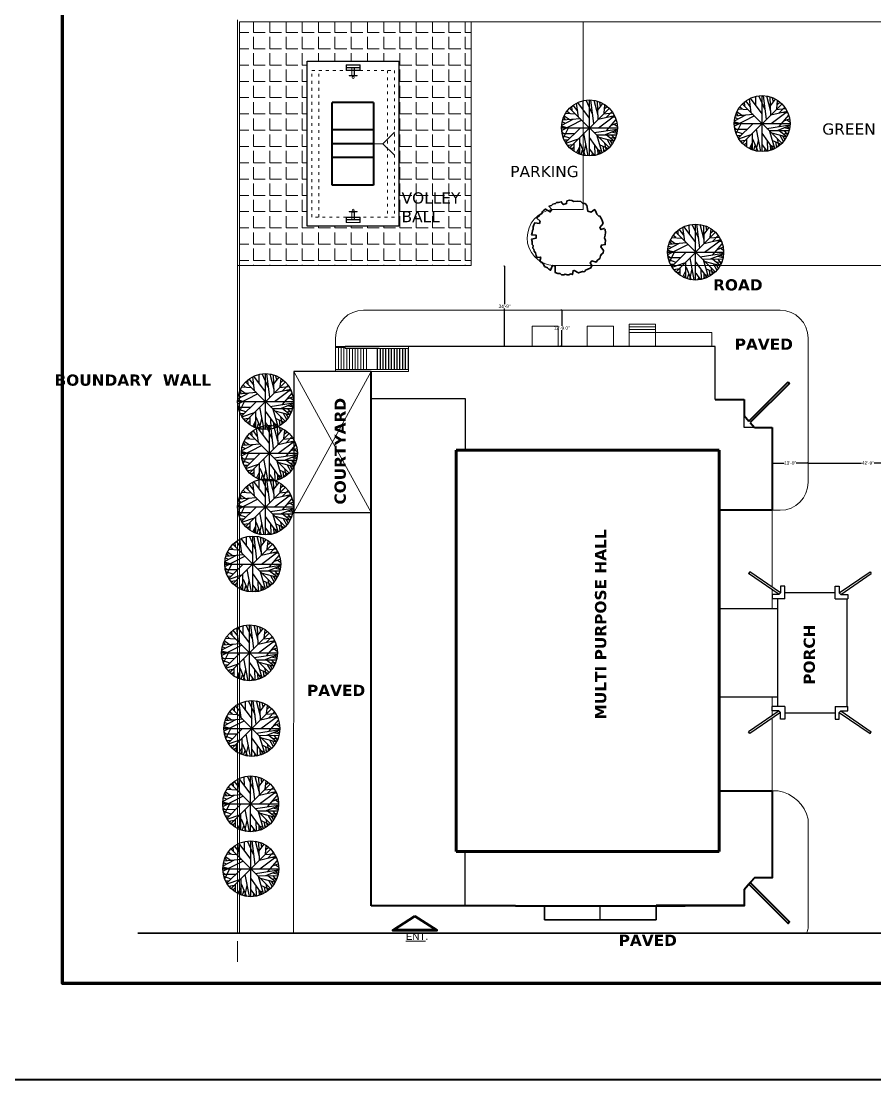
# Model space of a CAD drawing. Header units: feet. Extents: x 15113 to 123217, y -97269 to -8247.
# Drawn here: x 44106 to 47768, y -34844 to -30304 of the extents above; entities that cross this region are included whole.
import ezdxf

# ---------------------------------------------------------------- set-up
doc = ezdxf.new("R2010")
doc.units = ezdxf.units.FT
doc.header["$LTSCALE"] = 50.2
doc.header["$MEASUREMENT"] = 0
doc.header["$PDMODE"] = 3
for name, pattern in [('1', [0]), ('ACAD_ISO03W100', [30, 12, -18]), ('DASHED', [0.75, 0.5, -0.25]), ('DASHED2', [0.375, 0.25, -0.125])]:
    doc.linetypes.add(name, pattern=pattern)
doc.layers.get('0').update_dxf_attribs({"lineweight": 35})
doc.layers.add('A-green', color=7, linetype='Continuous', true_color=0x00eb00)
for name, color, linetype, lineweight in [('column', 6, 'Continuous', 40), ('dimension', 7, 'Continuous', 9), ('drg seal', 250, 'Continuous', 120), ('outline', 250, 'Continuous', 60), ('WALL', 1, '1', 30), ('www.cadblocksfree.com', 7, 'Continuous', 9)]:
    doc.layers.add(name, color=color, linetype=linetype, lineweight=lineweight)
doc.layers.add('glazing', color=7, linetype='Continuous')
doc.layers.add('projection', color=7, linetype='DASHED2')
doc.styles.get("Standard").update_dxf_attribs({"font": 'arial.ttf'})
doc.dimstyles.get("Standard").update_dxf_attribs({"dimscale": 20, "dimtxt": 0.18, "dimasz": 0.18, "dimexe": 0.18, "dimexo": 0.0625, "dimgap": 0.09, "dimtad": 0, "dimtih": 1, "dimtoh": 1, "dimdec": 1, "dimzin": 0, "dimdsep": 46, "dimlunit": 3, "dimtxsty": 'Standard', "dimblk": 'ARCHTICK', "dimcen": 0.09, "dimadec": 0, "dimazin": 0, "dimtfac": 1, "dimtdec": 1, "dimtofl": 0, "dimtmove": 0, "dimatfit": 3, "dimfxl": 0.5, "dimfxlon": 1, "dimtolj": 1, "dimtzin": 0, "dimarcsym": 0})

# ---------------------------------------------------------------- blocks, each defined once
blk = doc.blocks.new('Tree - deciduous plan')
for p, q in [((-37.0107, 47.0408), (-35.25, 35.5298)), ((-32.6092, 50.4264), (-23.2782, 23.5674)), ((-31.2008, 51.1035), (-0.2149, 20.1818)), ((-26.4472, 46.5894), (-26.2712, 53.8116)), ((-22.0458, 42.0753), (-16.5881, 57.6486)), ((-21.1656, 55.8436), (-0.0388, 45.0094)), ((-12.5388, 54.9406), (-7.9613, 59.4546)), ((-12.3627, 32.1443), (-12.5388, 58.7776)), ((-5.3205, 59.6806), (16.5105, 16.7963)), ((2.426, 54.9406), (-1.4472, 59.9056)), ((0, 59.9996), (0, -60)), ((0.4894, 48.6208), (3.6584, 59.6806)), ((18.2711, 35.5298), (5.419, 59.6806)), ((9.8203, 51.5549), (12.8133, 58.5516)), ((19.6795, 19.5047), (16.3344, 57.6486)), ((17.0387, 51.1035), (23.2006, 55.1666)), ((17.7429, 43.6552), (25.4894, 54.2636)), ((31.6513, 50.8778), (30.2429, 30.5643)), ((31.1232, 42.5267), (35.8767, 48.1693)), ((-54.7923, 24.4702), (-47.75, 21.0847)), ((-53.2078, 27.4044), (-40.1797, 20.859)), ((-49.8627, 32.8214), (-32.7853, 32.8214)), ((-45.8134, 38.2383), (-40.5318, 33.0471)), ((-43.8768, 36.4326), (-44.405, 40.2696)), ((42, 42), (-42, -42)), ((42, -42), (-42, 42)), ((-40.1797, 44.558), (-36.4825, 43.2038)), ((54.3626, 25.3731), (20.9119, 0.3198)), ((23.3767, 23.3417), (53.3063, 27.4044)), ((36.2288, 25.1474), (48.9049, 35.0784)), ((37.1091, 37.1098), (46.6161, 37.5612)), ((-59.7219, 2.8025), (-12.0106, 12.0565)), ((-32.2571, 20.6333), (-59.1937, 9.348)), ((-58.6656, 12.7336), (-35.9543, 7.5424)), ((-57.081, 17.9248), (-47.0458, 14.7649)), ((-56.0247, 20.859), (-20.8134, 20.859)), ((-54.6162, -24.7335), (-20.2853, 0.0941)), ((29.3626, -6.6771), (59.4682, 7.091)), ((38.5175, 13.4107), (58.2359, 13.6364)), ((-60, 0), (60, 0)), ((-59.7219, -4.8714), (-54.2641, -6.6771)), ((-45.2853, -0.1316), (-59.0177, -10.0627)), ((-58.4895, -12.3197), (-36.4825, -11.6426)), ((-57.081, -18.4138), (-45.2853, -17.9624)), ((-52.6797, -18.188), (-55.4966, -22.0251)), ((-53.2078, -27.442), (-16.7641, -16.6081)), ((-47.2219, -19.3166), (-50.2148, -26.3135)), ((-35.9543, -22.4765), (-44.0529, -40.5329)), ((-19.9331, -20.2194), (-28.5599, -52.721)), ((-14.8275, -15.0282), (-14.6515, -57.6865)), ((-10.074, -10.0627), (-2.5036, -59.7178)), ((-0.0388, -19.0909), (25.8415, -53.8495)), ((9.2922, -9.1598), (59.6443, -2.8401)), ((18.6232, -18.6394), (26.7218, -53.3981)), ((18.7992, -18.6394), (57.3556, -17.2853)), ((26.3697, -18.4138), (58.9401, -9.8369)), ((38.1654, -18.188), (52.426, -29.0219)), ((45.9119, -24.0564), (55.595, -22.2508)), ((-38.9472, -29.0219), (-51.4472, -30.6018)), ((-46.5177, -30.1504), (-49.5106, -33.536)), ((-32.4331, -32.4075), (-48.1021, -35.5674)), ((-43.7008, -34.6645), (-46.6937, -37.373)), ((-24.6867, -37.8244), (-38.7712, -45.7241)), ((-26.2712, -43.9185), (-34.7219, -48.6583)), ((-14.6515, -36.2445), (-27.6797, -52.9467)), ((-14.6515, -32.1818), (-3.912, -59.4922)), ((-6.2008, -36.2445), (17.919, -57.0094)), ((22.8485, -36.4702), (35.3485, -48.4326)), ((24.7852, -44.8213), (23.0246, -54.978)), ((30.419, -30.1504), (32.3556, -50.0125)), ((31.4753, -31.279), (49.6091, -33.3103)), ((41.5105, -32.6332), (46.088, -38.0501)), ((-14.6515, -47.3041), (-25.0388, -54.3009)), ((-21.5177, -45.4984), (-19.9331, -56.1065)), ((-8.4895, -47.5298), (-11.4825, -58.5893)), ((-6.3768, -52.721), (-9.3698, -58.815)), ((8.4119, -53.1724), (3.8344, -59.4922)), ((5.9471, -46.6269), (10.5246, -58.5893))]:
    blk.add_line(p, q)
blk.add_circle((0, 0), 60)
blk = doc.blocks.new('_ArchTick')
at = {"color": 0, "linetype": 'ByBlock', "const_width": 0.15}
blk.add_lwpolyline([(-0.5, -0.5), (0.5, 0.5)], dxfattribs=at)
blk = doc.blocks.new('*D373')
at = {"layer": 'Defpoints', "color": 0, "transparency": 16777216}
for p in [(46425, -31543.1), (46468.4, -31543.1), (46468.4, -31696.1)]:
    blk.add_point(p, dxfattribs=at)
at = {"layer": 'WALL', "color": 0, "lineweight": -2, "transparency": 16777216}
for p, q in [((46425, -31543.1), (46421.4, -31543.1)), ((46425, -31543.1), (46425, -31610.4)), ((46425, -31696.1), (46425, -31628.7)), ((46425, -31696.1), (46421.4, -31696.1))]:
    blk.add_line(p, q, dxfattribs=at)
at = {"layer": 'WALL', "color": 0, "lineweight": -2, "transparency": 16777216, "xscale": 3.6, "yscale": 3.6, "zscale": 3.6}
for p, rotation in [((46425, -31543.1), 90), ((46425, -31696.1), 270)]:
    blk.add_blockref('_ArchTick', p, dxfattribs=dict(at, rotation=rotation))
at = {"layer": 'WALL', "color": 0, "lineweight": 25, "transparency": 16777216, "insert": (46425, -31619.6), "char_height": 3.6, "attachment_point": 5}
blk.add_mtext('\\A1;{\\fArial|b0|i0|c0|p34;\\H4x;12\'-9.0"}', dxfattribs=at)
blk = doc.blocks.new('*D374')
at = {"layer": 'Defpoints', "color": 0, "transparency": 16777216}
for p in [(46179.5, -31354.5), (46396.9, -31354.5), (46297.9, -31698.4)]:
    blk.add_point(p, dxfattribs=at)
at = {"layer": 'WALL', "color": 0, "lineweight": -2, "transparency": 16777216}
for p, q in [((46179.5, -31354.5), (46175.9, -31354.5)), ((46179.5, -31354.5), (46179.5, -31517.3)), ((46179.5, -31698.4), (46179.5, -31535.6)), ((46179.5, -31698.4), (46175.9, -31698.4))]:
    blk.add_line(p, q, dxfattribs=at)
at = {"layer": 'WALL', "color": 0, "lineweight": -2, "transparency": 16777216, "xscale": 3.6, "yscale": 3.6, "zscale": 3.6}
for p, rotation in [((46179.5, -31354.5), 90), ((46179.5, -31698.4), 270)]:
    blk.add_blockref('_ArchTick', p, dxfattribs=dict(at, rotation=rotation))
at = {"layer": 'WALL', "color": 0, "lineweight": 25, "transparency": 16777216, "insert": (46179.5, -31526.5), "char_height": 3.6, "attachment_point": 5}
blk.add_mtext('\\A1;{\\fArial|b0|i0|c0|p34;\\H4x;34\'-9"}', dxfattribs=at)
blk = doc.blocks.new('*D375')
at = {"layer": 'Defpoints', "color": 0, "transparency": 16777216}
for p in [(47326.7, -32198.6), (47481.9, -32198.6), (47481.9, -32198.6)]:
    blk.add_point(p, dxfattribs=at)
at = {"layer": 'WALL', "color": 0, "lineweight": -2, "transparency": 16777216}
for p, q in [((47326.7, -32198.6), (47326.7, -32195)), ((47326.7, -32198.6), (47378.4, -32198.6)), ((47481.9, -32198.6), (47430.2, -32198.6)), ((47481.9, -32198.6), (47481.9, -32195))]:
    blk.add_line(p, q, dxfattribs=at)
at = {"layer": 'WALL', "color": 0, "lineweight": -2, "transparency": 16777216, "xscale": 3.6, "yscale": 3.6, "zscale": 3.6, "rotation": 180}
blk.add_blockref('_ArchTick', (47326.7, -32198.6), dxfattribs=at)
at = {"layer": 'WALL', "color": 0, "lineweight": -2, "transparency": 16777216, "xscale": 3.6, "yscale": 3.6, "zscale": 3.6}
blk.add_blockref('_ArchTick', (47481.9, -32198.6), dxfattribs=at)
at = {"layer": 'WALL', "color": 0, "lineweight": 25, "transparency": 16777216, "insert": (47404.3, -32198.6), "char_height": 3.6, "attachment_point": 5}
blk.add_mtext('\\A1;{\\fArial|b0|i0|c0|p34;\\H4x;13\'-0"}', dxfattribs=at)
blk = doc.blocks.new('*D376')
at = {"layer": 'Defpoints', "color": 0, "transparency": 16777216}
for p in [(47481.9, -32198.6), (47993.8, -32198.6), (47993.8, -32198.6)]:
    blk.add_point(p, dxfattribs=at)
at = {"layer": 'WALL', "color": 0, "lineweight": -2, "transparency": 16777216}
for p, q in [((47481.9, -32198.6), (47481.9, -32195)), ((47481.9, -32198.6), (47711.1, -32198.6)), ((47993.8, -32198.6), (47764.7, -32198.6)), ((47993.8, -32198.6), (47993.8, -32202.2))]:
    blk.add_line(p, q, dxfattribs=at)
at = {"layer": 'WALL', "color": 0, "lineweight": -2, "transparency": 16777216, "xscale": 3.6, "yscale": 3.6, "zscale": 3.6, "rotation": 180}
blk.add_blockref('_ArchTick', (47481.9, -32198.6), dxfattribs=at)
at = {"layer": 'WALL', "color": 0, "lineweight": -2, "transparency": 16777216, "xscale": 3.6, "yscale": 3.6, "zscale": 3.6}
blk.add_blockref('_ArchTick', (47993.8, -32198.6), dxfattribs=at)
at = {"layer": 'WALL', "color": 0, "lineweight": 25, "transparency": 16777216, "insert": (47737.9, -32198.6), "char_height": 3.6, "attachment_point": 5}
blk.add_mtext('\\A1;{\\fArial|b0|i0|c0|p34;\\H4x;42\'-9"}', dxfattribs=at)

msp = doc.modelspace()

# ---------------------------------------------------------------- hatches: boundary and pattern name
at = {"layer": 'dimension', "true_color": 0x000000}
h = msp.add_hatch(dxfattribs=at)
h.set_pattern_fill('ANGLE', color=18, scale=10, style=0)
h.set_pattern_definition([(0, (-7386518.54, -618209.696), (0, 69.85), [50.8, -19.05]), (90, (-7386518.54, -618209.696), (-69.85, 4e-15), [50.8, -19.05])])
h.paths.add_polyline_path([(45043.01999, -30307.07782), (46036.35332, -30307.07782), (46036.35332, -31351.07782), (45043.01999, -31351.07782)])
h.paths.add_polyline_path([(45333.38145, -30475.27176), (45726.71479, -30475.27176), (45726.71479, -31183.27176), (45333.38145, -31183.27176)], flags=16)

# ---------------------------------------------------------------- linework, layer by layer
msp.add_line((44606.88853, -34214.97987), (50812.45642, -34214.97987))
at = {"color": 3}
msp.add_lwpolyline([(46446.2625, -31074.59792), (46445.49183, -31086.16577), (46431.61965, -31090.02171), (46422.37154, -31077.68268), (46416.9768, -31079.22506), (46410.04072, -31081.53863), (46402.33395, -31081.53863), (46398.48057, -31086.16577), (46386.92043, -31087.70815), (46381.52569, -31093.87766), (46369.96555, -31096.96242), (46382.29637, -31111.61502), (46375.36028, -31121.64048), (46354.55202, -31109.30145), (46347.61594, -31114.69977), (46342.2212, -31120.0981), (46339.1385, -31128.58118), (46331.43173, -31134.7507), (46324.49565, -31141.6914), (46317.55956, -31147.86092), (46332.20241, -31160.97114), (46329.11971, -31170.9966), (46309.08212, -31168.68303), (46304.45806, -31177.16611), (46302.14603, -31184.87801), (46302.14603, -31194.90347), (46299.06333, -31201.07298), (46297.52198, -31211.09844), (46295.20995, -31220.35272), (46315.24753, -31221.8951), (46315.24753, -31233.46294), (46295.20995, -31238.09007), (46297.52198, -31248.11553), (46297.52198, -31255.05624), (46298.29265, -31261.22575), (46302.14603, -31265.0817), (46300.60468, -31276.64954), (46304.45806, -31282.04787), (46305.99942, -31289.75976), (46312.9355, -31297.47165), (46314.47686, -31309.03949), (46318.33024, -31316.75139), (46332.20241, -31315.20901), (46335.28512, -31317.52258), (46330.66106, -31332.94636), (46336.05579, -31339.11588), (46341.45053, -31338.34469), (46346.07458, -31345.2854), (46351.46932, -31355.31086), (46363.02946, -31361.48037), (46369.96555, -31366.8787), (46376.90164, -31371.50583), (46385.37907, -31350.68372), (46396.93922, -31354.53967), (46396.93922, -31381.5313), (46407.72869, -31385.38724), (46417.74748, -31385.38724), (46423.91289, -31391.55676), (46433.93168, -31391.55676), (46439.32641, -31388.472), (46448.57453, -31391.55676), (46455.51062, -31390.78557), (46463.98806, -31387.70081), (46470.92414, -31390.01438), (46473.23617, -31373.8194), (46477.86023, -31372.27702), (46497.12714, -31383.07367), (46513.31134, -31376.90416), (46516.39404, -31379.21773), (46523.33013, -31376.90416), (46527.18351, -31370.73464), (46534.1196, -31369.19227), (46550.3038, -31361.48037), (46553.38651, -31351.45491), (46547.2211, -31340.65826), (46553.38651, -31331.40399), (46572.65341, -31336.80231), (46578.81882, -31328.31923), (46588.06694, -31321.37852), (46591.14964, -31309.81068), (46595.7737, -31302.09879), (46601.93911, -31298.24284), (46604.25114, -31286.675), (46592.691, -31271.25121), (46595.00303, -31263.53932), (46611.18723, -31261.99694), (46611.18723, -31255.05624), (46611.9579, -31243.4884), (46608.8752, -31232.69175), (46611.18723, -31221.12391), (46611.9579, -31209.55607), (46610.41655, -31196.44585), (46607.33385, -31192.5899), (46592.691, -31197.21704), (46588.83762, -31187.96276), (46601.93911, -31171.76779), (46599.62708, -31162.51351), (46595.7737, -31150.94567), (46588.83762, -31139.37783), (46581.90153, -31138.60664), (46574.96544, -31130.89475), (46571.11206, -31120.0981), (46565.71733, -31111.61502), (46551.07448, -31122.41167), (46536.43163, -31117.78453), (46532.57825, -31093.87766), (46524.87148, -31086.16577), (46515.62337, -31085.39458), (46506.37525, -31076.91149), (46491.7324, -31075.36911), (46476.31888, -31076.91149), (46467.84144, -31073.05555), (46457.82265, -31070.74198)], close=True, dxfattribs=at)
at = {"layer": 'column'}
msp.add_lwpolyline([(38759.18797, -26246.5787), (53664.93134, -26246.5787), (53664.93134, -34843.71281), (38759.18797, -34843.71281)], close=True, dxfattribs=at)
at = {"layer": 'dimension', "color": 250}
for p, q in [((45034.01999, -31246.07782), (45034.01999, -30298.07782)), ((45043.01999, -31246.07782), (45043.01999, -30307.07782)), ((45333.38145, -31183.27176), (45333.38145, -30475.27176)), ((45333.38145, -30475.27176), (45333.38145, -30785.77176)), ((45034.01999, -31584.3586), (45034.01999, -31246.07782)), ((46036.35332, -31351.07782), (45034.01999, -31351.07782)), ((45034.01999, -33914.68516), (45034.01999, -31584.3586)), ((45043.01999, -33979.34218), (45043.01999, -31575.3586)), ((45495.31069, -31698.39297), (45454.81069, -31698.39297)), ((45454.81069, -31702.89297), (45454.81069, -31698.39297)), ((45495.31069, -31702.89297), (45454.81069, -31702.89297)), ((45466.81069, -31797.39297), (45466.81069, -31702.89297)), ((45478.81069, -31797.39297), (45478.81069, -31702.89297)), ((45490.81069, -31797.39297), (45490.81069, -31702.89297)), ((45495.31069, -31707.39297), (45495.31069, -31698.39297)), ((45766.81069, -31707.39297), (45495.31069, -31707.39297)), ((45502.81069, -31797.39297), (45502.81069, -31707.39297)), ((45514.81069, -31797.39297), (45514.81069, -31707.39297)), ((45526.81069, -31797.39297), (45526.81069, -31707.39297)), ((45538.81069, -31797.39297), (45538.81069, -31707.39297)), ((45550.81069, -31797.39297), (45550.81069, -31707.39297)), ((45562.81069, -31797.39297), (45562.81069, -31707.39297)), ((45574.81069, -31797.39297), (45574.81069, -31707.39297)), ((45586.81069, -31797.39297), (45586.81069, -31707.39297)), ((45745.81069, -31698.39297), (45607.81069, -31698.39297)), ((45766.81069, -31707.39297), (45766.81069, -31698.39297)), ((45766.81069, -31797.39297), (45454.81069, -31797.39297)), ((45454.81069, -31797.39297), (45454.81069, -31806.39297)), ((45607.81069, -31806.39297), (45766.81069, -31806.39297)), ((45766.81069, -31806.39297), (45766.81069, -31797.39297)), ((47326.69082, -33604.11219), (47352.74175, -33604.16008)), ((47481.89948, -34192.71051), (47481.90948, -33725.3506))]:
    msp.add_line(p, q, dxfattribs=at)
at = {"layer": 'dimension'}
for p, q in [((45043.01999, -30307.07782), (49825.96118, -30307.07782)), ((46036.35332, -30307.07782), (46036.35332, -31351.07782)), ((46516.35332, -30307.07782), (46516.35332, -31111.07782)), ((45333.38145, -30475.27176), (45726.71479, -30475.27176)), ((46381.8443, -31111.07782), (46516.35332, -31111.07782)), ((46276.35332, -31232.01131), (46276.35332, -31233.05713)), ((45043.01999, -31246.07782), (45043.01999, -31575.3586)), ((46385.21862, -31351.07782), (48602.09148, -31351.07782)), ((45574.81069, -31543.07782), (47361.90948, -31543.07782)), ((45034.01999, -31592.68516), (45034.04088, -34214.97987)), ((45043.01999, -31601.71952), (45043.0402, -34214.97987)), ((45454.81069, -31698.39297), (45454.81069, -31663.07782)), ((47481.90948, -31698.39297), (47481.90948, -31663.07782)), ((45454.81069, -31698.39297), (45454.81069, -31797.39297)), ((45454.81069, -31758.39297), (45454.81069, -31698.39297)), ((45454.81069, -31797.39297), (45454.81069, -31702.89297)), ((47481.90948, -32281.07782), (47481.90948, -31698.39297)), ((45275.15013, -31806.39297), (45607.81069, -32410.11219)), ((45607.81069, -31806.39297), (45275.15013, -32410.11219)), ((45275.15013, -32410.11219), (45274.83791, -34214.97987)), ((47326.69158, -32401.07782), (47326.69158, -32730.42814)), ((47326.69158, -32401.07782), (47361.90948, -32401.07782)), ((47326.69158, -32741.34537), (47326.69158, -32822.67975)), ((47326.69082, -33282.01465), (47326.69082, -33200.67975)), ((47326.69082, -33604.11219), (47326.69082, -33292.93189)), ((45034.04115, -34337.45736), (45034.04115, -34248.95736))]:
    msp.add_line(p, q, dxfattribs=at)
at = {"layer": 'dimension', "color": 0, "linetype": 'Continuous', "lineweight": 20, "ltscale": 20}
for p, q in [((46297.94791, -31611.39297), (46410.14791, -31611.39297)), ((46297.94791, -31611.39297), (46297.94791, -31698.39297)), ((46410.14791, -31611.39297), (46410.14791, -31698.39297)), ((46534.34791, -31611.39297), (46646.54791, -31611.39297)), ((46534.34791, -31611.39297), (46534.34791, -31698.39297)), ((46646.54791, -31611.39297), (46646.54791, -31698.39297)), ((46714.51069, -31602.39297), (46826.71069, -31602.39297)), ((46714.51069, -31602.39297), (46714.51069, -31698.39297)), ((46714.51069, -31614.39297), (46826.71069, -31614.39297)), ((46714.51069, -31626.39297), (46826.71069, -31626.39297)), ((46714.51069, -31626.39297), (46826.71069, -31626.39297)), ((46714.51069, -31638.39297), (46826.71069, -31638.39297)), ((46826.71069, -31602.39297), (46826.71069, -31698.39297)), ((46826.71069, -31638.39297), (47069.11069, -31638.39297)), ((47069.11069, -31698.39297), (47069.11069, -31638.39297))]:
    msp.add_line(p, q, dxfattribs=at)
at = {"layer": 'dimension', "color": 250}
for points in [[(45043.01999, -30307.07782), (46036.35332, -30307.07782), (46036.35332, -31351.07782), (45043.01999, -31351.07782)], [(45333.38145, -30475.27176), (45726.71479, -30475.27176), (45726.71479, -31183.27176), (45333.38145, -31183.27176)]]:
    msp.add_lwpolyline(points, close=True, dxfattribs=at)
for centre, radius, start, end in [((46401.95462, -31235.07513), 125.61751, 99.21221999, 179.0795232), ((46395.32588, -31232.53422), 118.97371, 180.25182538, 265.12663588)]:
    msp.add_arc(centre, radius, start, end, dxfattribs=at)
at = {"layer": 'dimension'}
for centre, radius, start, end in [((45574.81069, -31663.07782), 120, 90, 180), ((47361.90948, -31663.07782), 120, 0, 90), ((47361.90948, -32281.07782), 120, 270, 0), ((47325.09479, -33763.05714), 161.28432, 13.52026169, 80.12974978), ((47325.08478, -34155.00397), 161.28432, 338.16935499, 346.47973831)]:
    msp.add_arc(centre, radius, start, end, dxfattribs=at)
at = {"layer": 'drg seal', "lineweight": 70}
msp.add_lwpolyline([(52990.55895, -34429.40534), (52990.55895, -26723.49871), (44282.16264, -26723.49871), (44282.16264, -34429.40534), (52989.17169, -34429.40534)], dxfattribs=at)
at = {"layer": 'outline', "color": 250, "lineweight": 40}
for p, q in [((45607.81069, -32410.11219), (45607.81069, -31806.39297)), ((47227.61473, -32018.32508), (47395.5096, -31850.43021)), ((47401.87356, -31856.79417), (47233.58094, -32025.08679)), ((47395.5096, -31850.43021), (47401.87356, -31856.79417)), ((47082.19158, -31925.61219), (47206.69158, -31925.61219)), ((47206.69158, -31925.61219), (47206.69158, -31994.61219)), ((47206.69158, -31994.61219), (47227.61473, -32018.32508)), ((47233.58094, -32025.08679), (47251.69158, -32045.61219)), ((47251.69158, -32045.61219), (47326.69158, -32045.61219)), ((47326.69158, -32045.61219), (47326.69158, -32401.07782)), ((45607.69082, -33613.11219), (45607.81069, -32410.11219)), ((47326.69158, -32401.07782), (47100.19082, -32401.07782)), ((45607.69082, -34097.61219), (45607.69082, -33613.11219)), ((46225.81069, -34097.57782), (45607.69082, -34097.61219)), ((46225.81069, -34097.57782), (46954.81069, -34097.57782))]:
    msp.add_line(p, q, dxfattribs=at)
at = {"layer": 'outline'}
for p, q in [((47100.19082, -32143.07782), (45972.31069, -32143.07782)), ((45972.31069, -32143.07782), (45972.31069, -33865.11219)), ((47100.19082, -33865.11219), (47100.19082, -32143.07782)), ((45972.31069, -33865.11219), (47100.19082, -33865.11219))]:
    msp.add_line(p, q, dxfattribs=at)
at = {"layer": 'outline', "color": 250, "lineweight": 30}
msp.add_line((46590.31069, -34157.57782), (46590.31069, -34097.57782), dxfattribs=at)
at = {"layer": 'outline', "color": 250, "lineweight": 40}
msp.add_lwpolyline([(47100.19082, -33604.11219), (47326.69082, -33604.11219), (47326.69082, -33977.61219), (47251.69082, -33977.61219), (47233.58018, -33998.13758), (47401.8728, -34166.43021), (47395.50884, -34172.79417), (47227.61396, -34004.89929), (47206.69082, -34028.61219), (47206.69082, -34093.11219), (47206.69082, -34097.61219), (46954.81069, -34097.57782)], dxfattribs=at)
at = {"layer": 'outline', "color": 250, "lineweight": 30}
msp.add_lwpolyline([(46350.31069, -34097.57782), (46350.31069, -34157.57782), (46830.31069, -34157.57782), (46830.31069, -34097.57782)], dxfattribs=at)
at = {"layer": 'outline'}
msp.add_lwpolyline([(45794.88321, -34142.12819), (45701.22793, -34202.19641), (45888.49547, -34202.19598), (45794.88321, -34142.12819)], dxfattribs=at)
at = {"layer": 'projection', "linetype": 'DASHED', "lineweight": 25, "ltscale": 20}
for p, q in [((45634.81069, -31797.39297), (45634.81069, -31707.39297)), ((45646.81069, -31797.39297), (45646.81069, -31707.39297)), ((45658.81069, -31797.39297), (45658.81069, -31707.39297)), ((45670.81069, -31797.39297), (45670.81069, -31707.39297)), ((45682.81069, -31797.39297), (45682.81069, -31707.39297)), ((45694.81069, -31797.39297), (45694.81069, -31707.39297)), ((45706.81069, -31797.39297), (45706.81069, -31707.39297)), ((45718.81069, -31797.39297), (45718.81069, -31707.39297)), ((45730.81069, -31797.39297), (45730.81069, -31707.39297)), ((45742.81069, -31797.39297), (45742.81069, -31707.39297)), ((45754.81069, -31797.39297), (45754.81069, -31707.39297)), ((45766.81069, -31797.39297), (45766.81069, -31707.39297)), ((47082.19158, -31925.61219), (47154.19158, -31925.61219))]:
    msp.add_line(p, q, dxfattribs=at)
at = {"layer": 'WALL'}
msp.add_line((45495.31069, -31698.39297), (45642.31069, -31698.39297), dxfattribs=at)
at = {"layer": 'WALL', "color": 250}
for p, q in [((47082.19158, -31698.39297), (45495.31069, -31698.39297)), ((47082.19158, -31925.61219), (47082.19158, -31698.39297)), ((45368.26999, -31806.39297), (45275.15013, -31806.39297)), ((45275.15013, -31806.39297), (45275.15013, -32410.11219)), ((45607.81069, -31806.39297), (45368.26999, -31806.39297)), ((45607.81069, -31921.11219), (46011.19082, -31921.11219)), ((46011.19082, -31921.11219), (46011.19082, -32143.07782)), ((47206.69158, -31925.61219), (47082.19158, -31925.61219)), ((47206.69158, -32045.61219), (47206.69158, -31925.61219)), ((47326.69158, -32045.61219), (47206.69158, -32045.61219)), ((47326.69158, -32401.07782), (47326.69158, -32045.61219)), ((45275.15013, -32410.11219), (45607.81069, -32410.11219)), ((45607.81069, -32410.11219), (45607.81069, -32410.11219)), ((47100.19082, -32401.07782), (47326.69158, -32401.07782)), ((47231.58352, -32665.12604), (47226.25456, -32672.38436)), ((47357.62389, -32762.58379), (47226.25456, -32672.38436)), ((47362.71816, -32755.16433), (47231.58352, -32665.12604)), ((47615.38067, -32755.61921), (47747.17782, -32665.12604)), ((47622.38067, -32762.67975), (47752.50678, -32672.38436)), ((47747.17782, -32665.12604), (47752.50678, -32672.38436)), ((47356.38067, -32762.67975), (47327.38067, -32762.67975)), ((47327.38067, -32762.67975), (47327.38067, -32780.67975)), ((47356.38067, -32762.67975), (47363.38067, -32755.61921)), ((47381.38067, -32753.67975), (47597.38067, -32753.67975)), ((47622.38067, -32762.67975), (47615.38067, -32755.61921)), ((47622.38067, -32762.67975), (47651.38067, -32762.67975)), ((47651.38067, -32762.67975), (47651.38067, -32780.67975)), ((47100.19082, -32822.67975), (47349.88067, -32822.67975)), ((47381.38067, -32780.67975), (47327.38067, -32780.67975)), ((47349.88067, -32780.67975), (47349.88067, -33242.67975)), ((47597.38067, -32780.67975), (47651.38067, -32780.67975)), ((47647.85654, -32780.67975), (47647.85654, -33242.67975)), ((47100.19082, -33200.67975), (47349.88067, -33200.67975)), ((47357.62389, -33260.77572), (47226.25456, -33350.97514)), ((47362.71816, -33268.19518), (47231.58352, -33358.23346)), ((47381.38067, -33242.67975), (47327.38067, -33242.67975)), ((47327.38067, -33260.67975), (47327.38067, -33242.67975)), ((47356.38067, -33260.67975), (47327.38067, -33260.67975)), ((47356.38067, -33260.67975), (47363.38067, -33267.74029)), ((47381.38067, -33269.67975), (47597.38067, -33269.67975)), ((47597.38067, -33242.67975), (47651.38067, -33242.67975)), ((47622.38067, -33260.67975), (47615.38067, -33267.74029)), ((47615.38067, -33267.74029), (47747.17782, -33358.23346)), ((47622.38067, -33260.67975), (47752.50678, -33350.97514)), ((47622.38067, -33260.67975), (47651.38067, -33260.67975)), ((47651.38067, -33260.67975), (47651.38067, -33242.67975)), ((47231.58352, -33358.23346), (47226.25456, -33350.97514)), ((47747.17782, -33358.23346), (47752.50678, -33350.97514)), ((47227.61396, -34004.89929), (47233.58018, -33998.13758))]:
    msp.add_line(p, q, dxfattribs=at)
for points in [[(47381.38067, -32780.67975), (47381.38067, -32726.67975), (47363.38067, -32726.67975), (47363.38067, -32755.61921)], [(47597.38067, -32780.67975), (47597.38067, -32726.67975), (47615.38067, -32726.67975), (47615.38067, -32755.61921)], [(47381.38067, -33242.67975), (47381.38067, -33296.67975), (47363.38067, -33296.67975), (47363.38067, -33267.74029)], [(47597.38067, -33242.67975), (47597.38067, -33296.67975), (47615.38067, -33296.67975), (47615.38067, -33267.74029)], [(46011.19086, -34097.61219), (46011.19082, -33865.11219), (47100.19082, -33865.11219), (47100.19082, -33604.11219), (47326.69082, -33604.11219), (47326.69082, -33977.61219), (47251.69082, -33977.61219), (47206.69082, -34028.61219), (47206.69082, -34095.36219), (46830.31069, -34095.32782), (46830.31069, -34157.57782), (46350.31069, -34157.57782), (46350.31069, -34097.57782), (46011.19082, -34097.61219)]]:
    msp.add_lwpolyline(points, dxfattribs=at)
at = {"layer": 'www.cadblocksfree.com', "lineweight": 30, "ltscale": 0.015}
for p, q in [((45333.38145, -31183.27176), (45333.38145, -30475.27176)), ((45333.38145, -30475.27176), (45726.71479, -30475.27176)), ((45726.71479, -30475.27176), (45726.71479, -31183.27176)), ((45726.71479, -31183.27176), (45333.38145, -31183.27176))]:
    msp.add_line(p, q, dxfattribs=at)
at = {"layer": 'www.cadblocksfree.com', "linetype": 'Continuous', "lineweight": 13, "ltscale": 0.07}
for p, q in [((45559.54812, -30491.00509), (45500.54812, -30491.00509)), ((45500.54812, -30491.00509), (45500.54812, -30514.60509)), ((45501.53145, -30491.98842), (45501.53145, -30502.80509)), ((45558.56479, -30491.98842), (45501.53145, -30491.98842)), ((45501.53145, -30502.80509), (45558.56479, -30502.80509)), ((45501.53145, -30503.73926), (45501.53145, -30513.13009)), ((45501.53145, -30503.73926), (45524.14812, -30503.73926)), ((45524.14812, -30502.80509), (45524.14812, -30537.14846)), ((45525.13145, -30502.80509), (45525.13145, -30536.16513)), ((45525.13145, -30503.73926), (45534.96479, -30503.73926)), ((45534.96479, -30502.80509), (45534.96479, -30536.16513)), ((45535.94812, -30502.80509), (45535.94812, -30537.14846)), ((45535.94812, -30503.73926), (45558.56479, -30503.73926)), ((45558.56479, -30502.80509), (45558.56479, -30491.98842)), ((45558.56479, -30513.13009), (45558.56479, -30503.73926)), ((45559.54812, -30514.60509), (45559.54812, -30491.00509)), ((45500.54812, -30514.60509), (45524.14812, -30514.60509)), ((45501.53145, -30513.13009), (45524.14812, -30513.13009)), ((45513.33145, -30537.14846), (45546.76479, -30537.14846)), ((45513.33145, -30538.32846), (45513.33145, -30537.14846)), ((45513.33145, -30538.32846), (45546.76479, -30538.32846)), ((45525.13145, -30513.13009), (45534.96479, -30513.13009)), ((45525.13145, -30514.60509), (45534.96479, -30514.60509)), ((45525.13145, -30536.16513), (45534.96479, -30536.16513)), ((45528.59921, -30538.32846), (45525.88295, -30542.21567)), ((45531.69566, -30538.32846), (45534.31786, -30542.41849)), ((45535.94812, -30513.13009), (45558.56479, -30513.13009)), ((45535.94812, -30514.60509), (45559.54812, -30514.60509)), ((45546.76479, -30538.32846), (45546.76479, -30537.14846)), ((45500.54812, -31167.53842), (45500.54812, -31143.93842)), ((45500.54812, -31167.53842), (45500.54812, -31143.93842)), ((45500.54812, -31143.93842), (45528.08145, -31143.93842)), ((45513.33145, -31120.21505), (45546.76479, -31120.21505)), ((45513.33145, -31120.21505), (45513.33145, -31121.39505)), ((45513.33145, -31121.39505), (45546.76479, -31121.39505)), ((45524.14812, -31155.73842), (45524.14812, -31121.39505)), ((45525.13145, -31155.73842), (45525.13145, -31122.37838)), ((45525.13145, -31122.37838), (45534.96479, -31122.37838)), ((45525.13145, -31143.93842), (45534.96479, -31143.93842)), ((45528.59921, -31120.21505), (45525.88295, -31116.32784)), ((45531.69566, -31120.21505), (45534.31786, -31116.12502)), ((45534.96479, -31155.73842), (45534.96479, -31122.37838)), ((45535.94812, -31155.73842), (45535.94812, -31121.39505)), ((45535.94812, -31143.93842), (45559.54812, -31143.93842)), ((45546.76479, -31120.21505), (45546.76479, -31121.39505)), ((45559.54812, -31143.93842), (45559.54812, -31167.53842)), ((45559.54812, -31167.53842), (45500.54812, -31167.53842)), ((45501.53145, -31145.41342), (45524.14812, -31145.41342)), ((45501.53145, -31154.80426), (45501.53145, -31145.41342)), ((45501.53145, -31154.80426), (45524.14812, -31154.80426)), ((45501.53145, -31166.55509), (45501.53145, -31155.73842)), ((45501.53145, -31155.73842), (45558.56479, -31155.73842)), ((45558.56479, -31166.55509), (45501.53145, -31166.55509)), ((45525.13145, -31145.41342), (45534.96479, -31145.41342)), ((45525.13145, -31154.80426), (45534.96479, -31154.80426)), ((45535.94812, -31145.41342), (45558.56479, -31145.41342)), ((45535.94812, -31154.80426), (45558.56479, -31154.80426)), ((45558.56479, -31145.41342), (45558.56479, -31154.80426)), ((45558.56479, -31155.73842), (45558.56479, -31166.55509))]:
    msp.add_line(p, q, dxfattribs=at)
at = {"layer": 'www.cadblocksfree.com', "linetype": 'ACAD_ISO03W100', "lineweight": 13, "ltscale": 0.07}
msp.add_line((45559.54812, -30514.60509), (45559.54812, -30491.00509), dxfattribs=at)
at = {"layer": 'www.cadblocksfree.com', "linetype": 'ACAD_ISO03W100', "lineweight": 13, "ltscale": 0.02}
for p, q in [((45353.04812, -31143.93842), (45353.04812, -30514.60509)), ((45353.04812, -30514.60509), (45500.54812, -30514.60509)), ((45382.54812, -31143.93842), (45382.54812, -30514.60509)), ((45559.54812, -30514.60509), (45707.04812, -30514.60509)), ((45677.54812, -30514.60509), (45677.54812, -31143.93842)), ((45707.04812, -30514.60509), (45707.04812, -31143.93842)), ((45500.54812, -31143.93842), (45353.04812, -31143.93842)), ((45707.04812, -31143.93842), (45559.54812, -31143.93842))]:
    msp.add_line(p, q, dxfattribs=at)
at = {"layer": 'www.cadblocksfree.com', "linetype": 'Continuous', "lineweight": 40, "ltscale": 0.025}
for p, q in [((45440.45941, -31006.27176), (45440.45941, -30652.27176)), ((45617.45941, -30652.27176), (45440.45941, -30652.27176)), ((45617.45941, -30652.27176), (45617.45941, -31006.27176)), ((45617.45941, -30770.27176), (45440.45941, -30770.27176)), ((45617.45941, -30829.27176), (45440.45941, -30829.27176)), ((45617.45941, -30888.27176), (45440.45941, -30888.27176)), ((45617.45941, -31006.27176), (45440.45941, -31006.27176))]:
    msp.add_line(p, q, dxfattribs=at)
at = {"layer": 'www.cadblocksfree.com', "linetype": 'Continuous', "lineweight": 20, "ltscale": 0.015}
for p, q in [((45657.88145, -30829.27176), (45707.04812, -30780.10509)), ((45617.45941, -30829.27176), (45657.88145, -30829.27176)), ((45657.88145, -30829.27176), (45707.04812, -30878.43842))]:
    msp.add_line(p, q, dxfattribs=at)
at = {"layer": 'www.cadblocksfree.com', "linetype": 'Continuous', "lineweight": 13, "ltscale": 0.07}
for centre in [(45530.04812, -30544.49152), (45530.04812, -31114.05199)]:
    msp.add_circle(centre, 4.74638, dxfattribs=at)

# ---------------------------------------------------------------- block references
at = {"layer": 'A-green', "xscale": 2, "yscale": 2, "zscale": 2, "rotation": 90}
for p in [(46543.60464, -30761.44717), (47284.29572, -30743.00358), (46999.10476, -31293.99157), (45154.02326, -31935.2457), (45170.78693, -32156.6323), (45154.02326, -32386.82649), (45099.31858, -32631.54189), (45085.44136, -33012.60838), (45095.85262, -33336.93739), (45090.48641, -33660.3368), (45090.98154, -33938.52223)]:
    msp.add_blockref('Tree - deciduous plan', p, dxfattribs=at)

# ---------------------------------------------------------------- texts
at = {"layer": 'dimension', "color": 250, "insert": (45756.18316, -34213.46719), "char_height": 30, "width": 106.5783387, "attachment_point": 1, "rotation": 359.99269982}
msp.add_mtext('{\\fArial|b0|i0|c0|p34;\\LENT}.', dxfattribs=at)
at = {"layer": 'glazing', "char_height": 48, "attachment_point": 1}
for s, insert, width in [('{\\fVerdana|b0|i0|c0|p34;GREEN}', (47542.23426, -30742.03375), 530.2087806), ('{\\fVerdana|b0|i0|c0|p34;PARKING}', (46204.18909, -30924.22346), 530.2087806), ('{\\fVerdana|b0|i0|c0|p34;VOLLEY \\PBALL}', (45737.88875, -31037.6184), 530.2087806), ('{\\fVerdana|b1|i0|c0|p34;ROAD}', (47074.00197, -31410.43949), 530.2087806), ('{\\fVerdana|b1|i0|c0|p34;PAVED}', (47166.70396, -31664.79745), 530.2087806), ('{\\fVerdana|b1|i0|c0|p34;BOUNDARY  WALL }', (44249.14795, -31818.80993), 862.5789557), ('{\\fVerdana|b1|i0|c0|p34;PAVED}', (45332.08713, -33149.54197), 530.2087806), ('{\\fVerdana|b1|i0|c0|p34;PAVED}', (46668.84359, -34221.23206), 530.2087806)]:
    msp.add_mtext(s, dxfattribs=dict(at, insert=insert, width=width))
at = {"layer": 'glazing', "char_height": 48, "attachment_point": 1, "rotation": 90}
for s, insert, width in [('{\\fVerdana|b1|i0|c0|p34;COURTYARD}', (45450.34799, -32376.75126), 530.2087806), ('{\\fVerdana|b1|i0|c0|p34;MULTI PURPOSE HALL}', (46567.44985, -33298.27596), 1012.3139282), ('{\\fVerdana|b1|i0|c0|p34;PORCH}', (47462.56447, -33149.56207), 824.4576756)]:
    msp.add_mtext(s, dxfattribs=dict(at, insert=insert, width=width))

# ---------------------------------------------------------------- dimensions: what is measured, and where the dimension line sits
at = {"layer": 'WALL', "color": 7, "lineweight": 25}
for base, p1, p2, text, picture, middle in [((46179.46144, -31354.53967), (46297.94791, -31698.39297), (46396.93922, -31354.53967), '{\\fArial|b0|i0|c0|p34;\\H4x;34\'-9"}', '*D374', (46179.46144, -31526.46632)), ((46425.00633, -31543.07782), (46468.36008, -31696.07782), (46468.35722, -31543.07782), '{\\fArial|b0|i0|c0|p34;\\H4x;<>}', '*D373', (46425.00633, -31619.57782))]:
    dim = msp.add_linear_dim(base=base, p1=p1, p2=p2, angle=90, text=text, dimstyle='Standard', override={"dimfxl": 0}, dxfattribs=at)
    dim.commit()
    dim.dimension.update_dxf_attribs({"geometry": picture, "text_midpoint": middle})
for base, p1, p2, text, picture, middle in [((47481.90948, -32198.61219), (47326.69158, -32198.61219), (47481.90948, -32198.61219), '{\\fArial|b0|i0|c0|p34;\\H4x;13\'-0"}', '*D375', (47404.30053, -32198.61219)), ((47993.84374, -32198.61219), (47481.90948, -32198.61219), (47993.84374, -32198.61219), '{\\fArial|b0|i0|c0|p34;\\H4x;42\'-9"}', '*D376', (47737.87661, -32198.61219))]:
    dim = msp.add_linear_dim(base=base, p1=p1, p2=p2, text=text, dimstyle='Standard', override={"dimfxl": 0}, dxfattribs=at)
    dim.commit()
    dim.dimension.update_dxf_attribs({"geometry": picture, "text_midpoint": middle})

doc.saveas('drawing.dxf')
